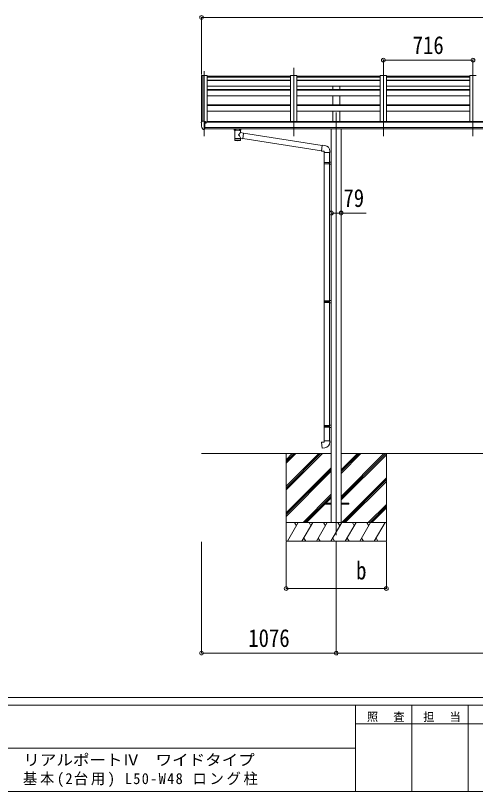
# Model space of a CAD drawing. Units: millimetres at full size. Extents: x -8385 to 8479, y -5853 to 5787.
# Drawn here: x 31 to 3705, y -5853 to 344 of the extents above; entities that cross this region are included whole.
import ezdxf
from ezdxf.enums import TextEntityAlignment as Align

# ---------------------------------------------------------------- set-up
doc = ezdxf.new("R2010")
doc.units = ezdxf.units.MM
doc.header["$LTSCALE"] = 30
doc.header["$PDMODE"] = 32
doc.header["$PDSIZE"] = 30
for name, color, linetype, lineweight in [('0-0_0', 7, 'Continuous', 9), ('0-1_本体', 4, 'Continuous', 9), ('0-2_部品', 7, 'Continuous', 9), ('0-8_PARTS2', 2, 'Continuous', 9), ('0-A_寸法', 6, 'Continuous', 9), ('F-0_240', 7, 'Continuous', 9)]:
    doc.layers.add(name, color=color, linetype=linetype, lineweight=lineweight)
doc.styles.add('ＭＳ ゴシック', font='')
doc.styles.get('ＭＳ ゴシック').set_extended_font_data('MS Gothic')

msp = doc.modelspace()

# ---------------------------------------------------------------- linework, layer by layer
at = {"layer": '0-0_0'}
for p, q in [((1517.15, -3154.53), (2553.65, -3154.53)), ((2193.15, -3154.53), (2193.15, -3854.53)), ((2193.15, -3415.25), (2453.88, -3154.53)), ((2193.15, -3429.4), (2468.03, -3154.53)), ((2193.15, -3443.54), (2482.17, -3154.53)), ((2193.15, -3231.41), (2270.03, -3154.53)), ((2193.15, -3217.27), (2255.89, -3154.53)), ((2193.15, -3203.12), (2241.75, -3154.53)), ((2632.65, -3154.53), (5453.65, -3154.53)), ((2632.65, -3496.25), (2974.38, -3154.53)), ((2632.65, -3510.39), (2988.53, -3154.53)), ((2632.65, -3312.41), (2790.53, -3154.53)), ((2632.65, -3298.26), (2776.39, -3154.53)), ((2632.65, -3284.12), (2762.25, -3154.53)), ((2993.15, -3154.53), (2993.15, -3854.53)), ((2632.65, -3524.54), (2993.15, -3164.04)), ((2193.15, -3627.38), (2553.65, -3266.89)), ((2193.15, -3641.53), (2553.65, -3281.03)), ((2193.15, -3655.67), (2553.65, -3295.17)), ((2636.51, -3704.53), (2993.15, -3347.89)), ((2650.65, -3704.53), (2993.15, -3362.03)), ((2664.8, -3704.53), (2993.15, -3376.17)), ((2328.14, -3704.53), (2553.65, -3479.02)), ((2496.8, -3550.02), (2553.65, -3493.16)), ((2510.94, -3550.02), (2553.65, -3507.3)), ((2342.29, -3704.53), (2493.15, -3553.66)), ((2356.43, -3704.53), (2501.94, -3559.02)), ((2848.64, -3704.53), (2993.15, -3560.02)), ((2862.79, -3704.53), (2993.15, -3574.16)), ((2876.93, -3704.53), (2993.15, -3588.3)), ((2993.15, -3704.53), (2193.15, -3704.53)), ((2203.44, -3854.53), (2290.04, -3704.53)), ((2275.04, -3730.51), (2260.04, -3704.53)), ((2318.91, -3854.53), (2405.51, -3704.53)), ((2390.51, -3730.51), (2375.51, -3704.53)), ((2434.38, -3854.53), (2520.98, -3704.53)), ((2505.98, -3730.51), (2490.98, -3704.53)), ((2549.85, -3854.53), (2636.45, -3704.53)), ((2621.45, -3730.51), (2606.45, -3704.53)), ((2665.32, -3854.53), (2751.92, -3704.53)), ((2736.92, -3730.51), (2721.92, -3704.53)), ((2780.79, -3854.53), (2867.39, -3704.53)), ((2837.39, -3704.53), (2852.39, -3730.51)), ((2896.26, -3854.53), (2982.87, -3704.53)), ((2333.91, -3828.55), (2348.91, -3854.53)), ((2449.38, -3828.55), (2464.38, -3854.53)), ((2564.85, -3828.55), (2579.85, -3854.53)), ((2680.32, -3828.55), (2695.32, -3854.53)), ((2795.79, -3828.55), (2810.79, -3854.53)), ((2911.26, -3828.55), (2926.26, -3854.53)), ((2193.15, -3854.53), (2993.15, -3854.53))]:
    msp.add_line(p, q, dxfattribs=at)
at = {"layer": '0-1_本体'}
for p, q in [((1517.16, -135.18), (1517.15, -505.34)), ((1518.1, -134.3), (1525.94, -133.89)), ((1526.15, -133.97), (1526.15, -498.79)), ((1526.23, -134.08), (1526.85, -135.7)), ((1562.15, -133.88), (1562.15, -508.6)), ((2228.15, -139.61), (1562.15, -139.61)), ((2228.15, -146.68), (1562.15, -146.68)), ((2228.15, -172.99), (1562.15, -172.99)), ((2228.15, -175.55), (1562.15, -175.55)), ((2228.15, -134.48), (2228.15, -502.07)), ((2278.15, -134.48), (2228.15, -134.48)), ((2278.15, -134.48), (2278.15, -502.07)), ((2944.15, -139.61), (2278.15, -139.61)), ((2944.15, -146.68), (2278.15, -146.68)), ((2944.15, -172.99), (2278.15, -172.99)), ((2944.15, -175.55), (2278.15, -175.55)), ((2944.15, -134.48), (2944.15, -502.07)), ((2994.15, -134.48), (2944.15, -134.48)), ((2994.15, -134.48), (2994.15, -502.07)), ((3660.15, -139.61), (2994.15, -139.61)), ((3660.15, -146.68), (2994.15, -146.68)), ((3660.15, -172.99), (2994.15, -172.99)), ((3660.15, -175.55), (2994.15, -175.55)), ((3660.15, -134.48), (3660.15, -502.07)), ((3710.15, -134.48), (3660.15, -134.48)), ((2228.15, -220.29), (1562.15, -220.29)), ((2228.15, -247.27), (1562.15, -247.27)), ((2944.15, -220.29), (2278.15, -220.29)), ((2944.15, -247.27), (2278.15, -247.27)), ((2565.65, -247.27), (2565.65, -220.29)), ((2620.65, -247.27), (2620.65, -220.29)), ((3660.15, -220.29), (2994.15, -220.29)), ((3660.15, -247.27), (2994.15, -247.27)), ((2228.15, -252.22), (1562.15, -252.22)), ((2228.15, -296.41), (1562.15, -296.41)), ((2944.15, -252.22), (2278.15, -252.22)), ((2944.15, -296.41), (2278.15, -296.41)), ((2565.65, -368.18), (2565.65, -296.41)), ((2620.65, -368.18), (2620.65, -296.41)), ((3660.15, -252.22), (2994.15, -252.22)), ((3660.15, -296.41), (2994.15, -296.41)), ((2228.15, -368.18), (1562.15, -368.18)), ((2944.15, -368.18), (2278.15, -368.18)), ((3660.15, -368.18), (2994.15, -368.18)), ((2228.15, -374.98), (1562.15, -374.98)), ((2228.15, -418.53), (1562.15, -418.53)), ((2944.15, -374.98), (2278.15, -374.98)), ((2944.15, -418.53), (2278.15, -418.53)), ((2565.65, -502.07), (2565.65, -418.53)), ((2620.65, -502.07), (2620.65, -418.53)), ((3660.15, -374.98), (2994.15, -374.98)), ((3660.15, -418.53), (2994.15, -418.53)), ((6542.65, -508.6), (1543.65, -508.6)), ((1543.65, -550), (6542.65, -550)), ((1567.15, -508.6), (1567.15, -502.07)), ((6519.15, -502.07), (1567.15, -502.07)), ((6542.65, -561.85), (1543.65, -561.77)), ((2553.65, -562.14), (2553.65, -3704.54)), ((2632.65, -562.14), (2632.65, -3704.54))]:
    msp.add_line(p, q, dxfattribs=at)
msp.add_lwpolyline([(1526.85, -498.79), (1526.85, -133.88), (1562.15, -133.88)], dxfattribs=at)
msp.add_circle((1551.13, -513.51), 3, dxfattribs=at)
for centre, radius, start, end in [((1518.15, -135.3), 1, 93, 173.32986), ((1525.95, -134.19), 0.301, 21.06327, 92.86679)]:
    msp.add_arc(centre, radius, start, end, dxfattribs=at)
at = {"layer": '0-2_部品'}
for p, q in [((1515.15, -508.16), (1515.15, -508.79)), ((1522.06, -499.36), (1518, -505.17)), ((1529.53, -565.48), (1519.78, -550.1)), ((1537.15, -567.29), (1537.15, -498.79)), ((1538.65, -499.71), (1537.15, -499.71)), ((1543.65, -508.53), (1537.15, -508.13)), ((1538.65, -499.71), (1538.65, -505.88)), ((1548.33, -501.21), (1538.65, -500.49)), ((1538.65, -503.48), (1552.65, -503.53)), ((1548.13, -513.71), (1548.65, -513.71)), ((1548.65, -513.71), (1548.95, -513.71)), ((1549.15, -503.52), (1549.15, -501.62)), ((1553.65, -504.64), (1553.65, -508.6)), ((1535.65, -567.2), (1531.94, -566.97)), ((1535.65, -567.2), (1537.15, -567.29)), ((1537.15, -565.09), (1537.65, -565.09)), ((1537.65, -565.09), (1538.15, -564.09)), ((1543.65, -564.09), (1538.15, -564.09)), ((1777.65, -568.1), (1777.65, -561.98)), ((1781.75, -572.6), (1781.74, -652.89)), ((1827.55, -590.17), (1827.55, -572.59)), ((1852.77, -594.08), (1827.55, -590.17)), ((1831.65, -568.1), (1831.65, -561.98)), ((1852.77, -594.08), (1845.75, -639.34)), ((2479.61, -693.39), (1852.46, -596.1)), ((1827.57, -652.89), (1827.55, -636.26)), ((1827.55, -636.52), (1845.75, -639.34)), ((2475.94, -735.32), (1846.02, -637.6)), ((2500.57, -693.78), (2479.74, -691.95)), ((2541.65, -749.52), (2541.65, -738.6)), ((2495.65, -749.52), (2541.65, -749.52)), ((2497.65, -749.52), (2497.65, -828.78)), ((2539.65, -749.52), (2539.65, -826.22)), ((2495.65, -830.78), (2496.65, -828.78)), ((2495.65, -830.78), (2539.65, -830.78)), ((2495.65, -830.78), (2495.65, -838.78)), ((2495.65, -838.78), (2539.65, -838.78)), ((2495.65, -838.78), (2496.65, -840.78)), ((2496.65, -828.78), (2539.65, -828.78)), ((2496.65, -840.78), (2539.65, -840.78)), ((2497.65, -840.78), (2497.65, -1934.97)), ((2535.18, -830.78), (2534.75, -828.78)), ((2537.65, -826.28), (2553.65, -825.81)), ((2537.65, -828.28), (2537.65, -826.28)), ((2537.65, -828.28), (2539.65, -828.28)), ((2537.65, -843.28), (2537.65, -841.28)), ((2537.65, -843.28), (2553.65, -843.75)), ((2539.65, -843.34), (2539.65, -1932.41)), ((2553.65, -825.81), (2553.65, -843.75)), ((2495.65, -1936.97), (2496.65, -1934.97)), ((2495.65, -1936.97), (2539.65, -1936.97)), ((2495.65, -1936.97), (2495.65, -1944.97)), ((2495.65, -1944.97), (2539.65, -1944.97)), ((2495.65, -1944.97), (2496.65, -1946.97)), ((2496.65, -1934.97), (2539.65, -1934.97)), ((2496.65, -1946.97), (2539.65, -1946.97)), ((2497.65, -1946.97), (2497.65, -2930.13)), ((2535.18, -1936.97), (2534.75, -1934.97)), ((2537.65, -1932.47), (2553.65, -1932)), ((2537.65, -1934.47), (2537.65, -1932.47)), ((2537.65, -1934.47), (2539.65, -1934.47)), ((2537.65, -1949.47), (2537.65, -1947.47)), ((2537.65, -1949.47), (2553.65, -1949.94)), ((2539.65, -1949.52), (2539.65, -2927.57)), ((2553.65, -1932), (2553.65, -1949.94)), ((2495.65, -2932.13), (2496.65, -2930.13)), ((2495.65, -2932.13), (2539.65, -2932.13)), ((2495.65, -2932.13), (2495.65, -2940.13)), ((2495.65, -2940.13), (2539.65, -2940.13)), ((2495.65, -2940.13), (2496.65, -2942.13)), ((2496.65, -2930.13), (2539.65, -2930.13)), ((2496.65, -2942.13), (2539.65, -2942.13)), ((2497.65, -2942.13), (2497.65, -3052.13)), ((2535.18, -2932.13), (2534.75, -2930.13)), ((2537.65, -2927.63), (2553.65, -2927.16)), ((2537.65, -2929.63), (2537.65, -2927.63)), ((2537.65, -2929.63), (2539.65, -2929.63)), ((2537.65, -2944.63), (2537.65, -2942.63)), ((2537.65, -2944.63), (2553.65, -2945.1)), ((2539.65, -2944.68), (2539.65, -3052.13)), ((2553.65, -2927.16), (2553.65, -2945.1)), ((2495.65, -3052.13), (2541.65, -3052.13)), ((2495.65, -3062.13), (2495.65, -3052.13)), ((2541.65, -3052.13), (2541.65, -3063.04))]:
    msp.add_line(p, q, dxfattribs=at)
at = {"layer": '0-2_部品', "color": 4}
for p, q in [((2493.15, -3550.02), (2553.65, -3550.02)), ((2493.15, -3550.02), (2493.15, -3559.02)), ((2493.15, -3559.02), (2553.65, -3559.02)), ((2632.65, -3550.02), (2693.15, -3550.02)), ((2632.65, -3559.02), (2693.15, -3559.02)), ((2693.15, -3550.02), (2693.15, -3559.02))]:
    msp.add_line(p, q, dxfattribs=at)
at = {"layer": '0-2_部品'}
for points in [[(1537.15, -498.79), (1525.15, -498.79), (1522.82, -498.94)], [(1537.15, -553.4), (1540.32, -552.99), (1543.65, -552.57)], [(1543.65, -564.09), (1543.65, -505.88), (1538.65, -505.88)], [(1548.33, -501.21), (1548.5, -501.23), (1548.65, -501.26), (1548.8, -501.3), (1548.92, -501.35), (1549.02, -501.41), (1549.09, -501.48), (1549.14, -501.55), (1549.15, -501.62)], [(1548.95, -512.52), (1548.95, -513.71), (1553.65, -513.71)], [(1553.65, -512.09), (1553.65, -513.71), (1554.13, -513.71)], [(1777.69, -568.16), (1777.67, -567.8), (1777.91, -566.84), (1778.43, -565.96), (1779.24, -565.12), (1780.35, -564.32), (1781.75, -563.6)], [(1777.69, -568.04), (1777.67, -568.4), (1777.91, -569.36), (1778.43, -570.24), (1779.24, -571.08), (1780.35, -571.88), (1781.75, -572.6)], [(1827.55, -563.61), (1827.78, -563.71), (1829.14, -564.44), (1830.25, -565.29), (1831.01, -566.15), (1831.47, -567.05), (1831.64, -567.94)], [(1827.55, -572.59), (1827.78, -572.5), (1829.14, -571.76), (1830.25, -570.91), (1831.01, -570.05), (1831.47, -569.15), (1831.64, -568.26)], [(2479.74, -691.95), (2475.73, -737.78), (2495.65, -739.52), (2495.65, -749.52)], [(2535.18, -830.78), (2535.18, -838.78), (2534.75, -840.78)], [(2537.65, -841.28), (2539.65, -841.28), (2539.65, -828.28)], [(2535.18, -1936.97), (2535.18, -1944.97), (2534.75, -1946.97)], [(2537.65, -1947.47), (2539.65, -1947.47), (2539.65, -1934.47)], [(2535.18, -2932.13), (2535.18, -2940.13), (2534.75, -2942.13)], [(2537.65, -2942.63), (2539.65, -2942.63), (2539.65, -2929.63)], [(2500.57, -3107.87), (2479.74, -3109.69), (2475.73, -3063.87), (2495.65, -3062.13)]]:
    msp.add_lwpolyline(points, dxfattribs=at)
for centre, radius, start, end in [((1518.15, -508.16), 3, 93, 180), ((1707.64, -508.79), 192.49, 180.0008, 192.1233), ((1522.38, -548.6), 3, 191.83348, 210), ((1522.88, -499.93), 1, 93.5, 145), ((1551.15, -513.71), 2.5, 151.64236, 180), ((1551.15, -513.71), 2.5, 0, 151.64236), ((1532.13, -563.98), 3, 210, 266.5), ((1794.72, -613.32), 51.38, 92.46126, 104.61963), ((1814.61, -613.32), 51.38, 75.38037, 87.53874), ((2496.65, -738.6), 45, 0, 85), ((2496.65, -3063.04), 45, 275, 0)]:
    msp.add_arc(centre, radius, start, end, dxfattribs=at)
for centre, major_axis, ratio, start_param, end_param in [((1552.65, -504.64), (-0.02, 1.1), 0.906239, 4.6917496, 6.2625459), ((1804.65, -573.79), (-22.91, -0.42), 0.072511, 4.711586, 6.2823824), ((1804.68, -572.16), (-22.91, -0.42), 0.072511, 4.711586, 6.2823824), ((1804.63, -572.17), (22.92, -0.42), 0.07247, 0.0008089, 1.5716053), ((1804.63, -573.79), (22.92, -0.42), 0.07247, 0.0008089, 1.5716053), ((1804.65, -609.72), (-22.81, 26.62), 0.234429, 3.1563334, 4.5976381), ((1807.21, -612.37), (20.32, 22.25), 0.045535, 4.9756507, 6.2441899), ((1815.65, -568.1), (16, 0), 0.361356, 0, 0.0194874), ((1815.65, -568.1), (16, 0), 0.361356, 6.2636979, 6.2831853), ((1804.65, -652.89), (22.92, 0), 0.101955, 6.2829723, 9.4248207), ((1804.65, -652.89), (22.92, 0), 0.101955, 3.1415499, 6.2833984), ((1804.65, -640.45), (22.91, 0), 0.122865, 6.2831853, 9.424778)]:
    msp.add_ellipse(centre, major_axis=major_axis, ratio=ratio, start_param=start_param, end_param=end_param, dxfattribs=at)
at = {"layer": '0-8_PARTS2'}
for p, q in [((1537.15, -98.84), (1537.15, -618.12)), ((2253.15, -618.12), (2253.15, -74.27)), ((2969.15, -618.12), (2969.15, -74.27)), ((3685.15, -618.12), (3685.15, -74.27)), ((2593.15, -429.31), (2593.15, -3804.54))]:
    msp.add_line(p, q, dxfattribs=at)
at = {"layer": '0-A_寸法'}
for p, q in [((1517.16, 329.37), (1517.16, -126.2)), ((1517.16, 329.37), (6569.15, 329.37)), ((2969.15, -12.07), (2969.15, -129.67)), ((2969.15, -12.07), (3685.15, -12.07)), ((3685.15, -12.07), (3685.15, -129.67)), ((2553.65, -1233.27), (2632.65, -1233.27)), ((2632.65, -1233.27), (2832.65, -1233.27)), ((1517.16, -4747.4), (1517.16, -3858.01)), ((2193.15, -4232.42), (2193.15, -3858.01)), ((2593.15, -4747.4), (2593.15, -3858.01)), ((2993.15, -4232.42), (2993.15, -3858.01)), ((2193.15, -4232.42), (2993.15, -4232.42)), ((1517.16, -4747.4), (2593.15, -4747.4)), ((2593.15, -4747.4), (5493.15, -4747.4))]:
    msp.add_line(p, q, dxfattribs=at)
for p in [(1517.16, 329.37), (2969.15, -12.07), (3685.15, -12.07), (2553.65, -1233.27), (2632.65, -1233.27), (2193.15, -4232.42), (2993.15, -4232.42), (1517.16, -4747.4), (2593.15, -4747.4)]:
    msp.add_point(p, dxfattribs=at)
at = {"layer": 'F-0_240', "color": 5}
for p, q in [((-8385.45, -5102.66), (8054.55, -5102.66)), ((-8385.45, -5162.66), (5387.79, -5162.66)), ((2747.79, -5162.66), (2747.79, -5852.66)), ((3197.79, -5162.66), (3197.79, -5852.66)), ((3647.79, -5162.66), (3647.79, -5852.66)), ((2747.79, -5312.66), (4547.79, -5312.66)), ((-3402.21, -5507.66), (2747.79, -5507.66)), ((-8385.45, -5852.66), (8054.55, -5852.66))]:
    msp.add_line(p, q, dxfattribs=at)

# ---------------------------------------------------------------- texts
at = {"layer": '0-A_寸法', "color": 7, "style": 'ＭＳ ゴシック', "width": 0.85}
for s, p in [('716', (3203.4, -6.07)), ('79', (2650.15, -1227.27)), ('b', (2751.9, -4202.42)), ('1076', (1890.16, -4741.4))]:
    msp.add_text(s, height=143, dxfattribs=at).set_placement(p, align=Align.BOTTOM_LEFT)
at = {"layer": 'F-0_240', "style": 'ＭＳ ゴシック', "width": 1.1}
msp.add_text('リアルポートⅣ\u3000ワイドタイプ', height=87.98, dxfattribs=at).set_placement((93.72, -5671.05), align=Align.BOTTOM_LEFT)
at = {"layer": 'F-0_240', "attachment_point": 7, "style": 'ＭＳ ゴシック'}
for s, insert, char_height in [('\\T1.17;照\u3000査', (2837.79, -5297.66), 65.98), ('\\T1.17;担\u3000当', (3287.79, -5297.66), 65.98), ('\\T1.19;\\W0.95;基本(2台用)\\~L50-W48\\~ロング柱', (90.66, -5817.05), 87.98)]:
    msp.add_mtext(s, dxfattribs=dict(at, insert=insert, char_height=char_height))

doc.saveas('drawing.dxf')
